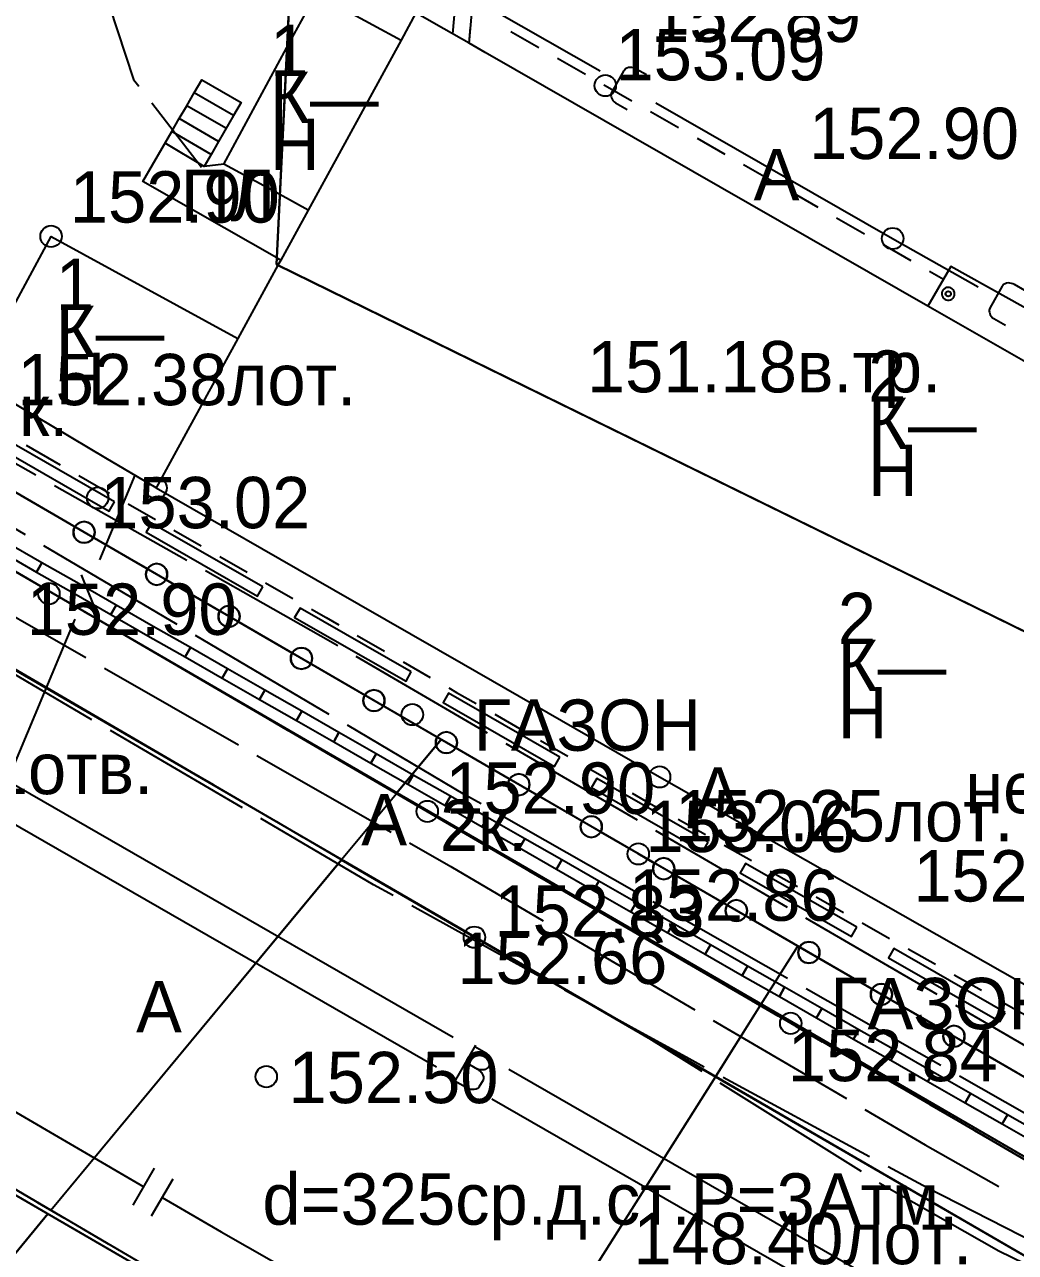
# Model space of a CAD drawing. Header units: metres. Extents: x -2743 to 126, y 13412 to 13916.
# Drawn here: x -1947.38 to -1924.21, y 13679.72 to 13708.42 of the extents above; entities that cross this region are included whole.
import ezdxf

# ---------------------------------------------------------------- set-up
doc = ezdxf.new("R2010")
doc.units = ezdxf.units.M
for name, color, linetype in [('link-улица Берзарина_Граница работ$0$ГП_Граница проектирования', 7, 'Continuous'), ('link-улица Берзарина_Покрытия — Новые$0$ДВ_ПП_Газон_Р', 7, 'Continuous'), ('link-улица Берзарина_Покрытия — Новые$0$ДВ_ПП_Газон_У за счет АБ_ТР', 7, 'Continuous'), ('link-улица Берзарина_Покрытия — Новые$0$ДВ_ПП_Тип2_Р_покрытия_ПЧ_Местные', 7, 'Continuous'), ('link-улица Берзарина_Покрытия — Новые$0$ДВ_ПП_Тип4_У_ПЧ за счет АБ_ТР', 7, 'Continuous'), ('link-улица Берзарина_Покрытия — Новые$0$ДВ_ПП_Тип5_Р ТР', 7, 'Continuous'), ('link-улица Берзарина_Покрытия — Новые$0$ДВ_ПП_Тип6_У_ТР_3м за счет Газона', 7, 'Continuous'), ('link_улица Берзарина_борта$0$ДВ_ГП_П_Борт_БР100.30.15', 7, 'Continuous'), ('link_улица Берзарина_борта$0$ДВ_ГП_П_Борт_Пониженный_бетонный', 7, 'Continuous'), ('output[1-12]_3_ДЖКХ-24_03233kl$0$Красные линии', 7, 'Continuous'), ('output[1-12]_3_ДЖКХ-24_03233tp$0$Внутреннее заполнение', 7, 'Continuous'), ('output[1-12]_3_ДЖКХ-24_03233tp$0$Горизонтали', 7, 'Continuous'), ('output[1-12]_3_ДЖКХ-24_03233tp$0$Граница улицы', 7, 'Continuous'), ('output[1-12]_3_ДЖКХ-24_03233tp$0$Здания', 7, 'Continuous'), ('output[1-12]_3_ДЖКХ-24_03233tp$0$Крыльца', 7, 'Continuous'), ('output[1-12]_3_ДЖКХ-24_03233tp$0$Леса и газоны', 7, 'Continuous'), ('output[1-12]_3_ДЖКХ-24_03233tp$0$Ограды', 7, 'Continuous'), ('output[1-12]_3_ДЖКХ-24_03233tp$0$Отдельно стоящее дерево', 7, 'Continuous'), ('output[1-12]_3_ДЖКХ-24_03233tp$0$Части зданий', 7, 'Continuous'), ('output[1-12]_3_ДЖКХ-24_03233up$0$Водопровод', 7, 'Continuous'), ('output[1-12]_3_ДЖКХ-24_03233up$0$Газопровод', 7, 'Continuous'), ('output[1-12]_3_ДЖКХ-24_03233up$0$Дренаж', 7, 'Continuous'), ('output[1-12]_3_ДЖКХ-24_03233up$0$Кабель связи', 7, 'Continuous'), ('output[1-12]_3_ДЖКХ-24_03233up$0$Кабель электрический', 7, 'Continuous'), ('output[1-12]_3_ДЖКХ-24_03233up$0$Канализация самотёчная', 7, 'Continuous'), ('output[1-12]_brd$0$Граница заказа', 7, 'Continuous'), ('output[19-22]_3_ДЖКХ-25_01840tp$0$Бортовой камень', 7, 'Continuous'), ('output[19-22]_3_ДЖКХ-25_01840tp$0$Горизонтали', 7, 'Continuous'), ('output[19-22]_3_ДЖКХ-25_01840tp$0$Граница улицы', 7, 'Continuous'), ('output[19-22]_3_ДЖКХ-25_01840tp$0$Здания', 7, 'Continuous'), ('output[19-22]_3_ДЖКХ-25_01840tp$0$Крыльца', 7, 'Continuous'), ('output[19-22]_3_ДЖКХ-25_01840tp$0$Навесы', 7, 'Continuous'), ('output[19-22]_3_ДЖКХ-25_01840tp$0$Фонтаны', 7, 'Continuous'), ('output[19-22]_3_ДЖКХ-25_01840up$0$Водосток', 7, 'Continuous'), ('output[19-22]_3_ДЖКХ-25_01840up$0$Теплосеть', 7, 'Continuous'), ('output[19-22]_brd$0$Граница заказа', 7, 'Continuous')]:
    doc.layers.add(name, color=color, linetype=linetype)

msp = doc.modelspace()

# ---------------------------------------------------------------- linework, layer by layer
at = {"layer": 'link-улица Берзарина_Граница работ$0$ГП_Граница проектирования'}
msp.add_lwpolyline([(-2019.498, 13739.951), (-1992.683, 13724.563), (-1993.025, 13723.061), (-1989.311, 13720.972), (-1989.011, 13722.383), (-1976.881, 13715.27), (-1973.36, 13713.48), (-1970.524, 13711.775), (-1964.403, 13707.609), (-1961.177, 13705.413), (-1954.441, 13701.473), (-1945.987, 13696.555), (-1937.518, 13691.64), (-1925.652, 13684.776), (-1910.389, 13675.967)], dxfattribs=at)
at = {"layer": 'link-улица Берзарина_Покрытия — Новые$0$ДВ_ПП_Газон_Р'}
for points in [[(-1945.987, 13696.555), (-1954.441, 13701.473), (-1961.177, 13705.413), (-1964.403, 13707.609), (-1966.214, 13708.841), (-1967.362, 13707.147), (-1963.504, 13704.916), (-1952.617, 13698.568), (-1946.616, 13695.072), (-1938.673, 13690.466), (-1937.641, 13691.711), (-1945.987, 13696.555)], [(-1937.518, 13691.64), (-1937.641, 13691.711), (-1938.673, 13690.466), (-1930.157, 13685.528), (-1929.299, 13686.885), (-1937.518, 13691.64)]]:
    msp.add_lwpolyline(points, close=True, dxfattribs=at)
msp.add_lwpolyline([(-1921.244, 13680.36), (-1930.157, 13685.528), (-1929.299, 13686.885), (-1925.652, 13684.776), (-1916.955, 13679.757)], dxfattribs=at)
at = {"layer": 'link-улица Берзарина_Покрытия — Новые$0$ДВ_ПП_Газон_У за счет АБ_ТР'}
msp.add_lwpolyline([(-1967.362, 13707.147), (-1967.384, 13707.114), (-1946.616, 13695.072), (-1952.617, 13698.568), (-1963.504, 13704.916), (-1967.362, 13707.147)], close=True, dxfattribs=at)
at = {"layer": 'link-улица Берзарина_Покрытия — Новые$0$ДВ_ПП_Тип2_Р_покрытия_ПЧ_Местные'}
for points in [[(-1968.509, 13705.455), (-1974.442, 13696.702), (-1969.4, 13693.907), (-1965.206, 13691.517), (-1962.573, 13689.976), (-1952.591, 13684.129), (-1946.762, 13680.709), (-1939.969, 13688.903), (-1940.95, 13689.475), (-1968.509, 13705.455)], [(-1940.444, 13677.002), (-1946.762, 13680.709), (-1939.974, 13688.897), (-1936.862, 13687.092), (-1931.229, 13683.832), (-1931.23, 13683.831), (-1931.23, 13683.831), (-1936.855, 13674.934), (-1940.444, 13677.002)], [(-1917.843, 13676.081), (-1920.436, 13665.352), (-1930.526, 13671.287), (-1936.855, 13674.934), (-1931.23, 13683.831), (-1922.246, 13678.63), (-1920.884, 13677.841), (-1917.843, 13676.081)]]:
    msp.add_lwpolyline(points, close=True, dxfattribs=at)
at = {"layer": 'link-улица Берзарина_Покрытия — Новые$0$ДВ_ПП_Тип4_У_ПЧ за счет АБ_ТР'}
msp.add_lwpolyline([(-1962.573, 13689.976), (-1963.734, 13690.655), (-1963.848, 13690.497), (-1946.832, 13680.625), (-1938.593, 13675.846), (-1936.899, 13674.863), (-1926.517, 13668.839), (-1923.055, 13666.831), (-1920.444, 13665.317), (-1915.507, 13662.452), (-1918.323, 13664.109), (-1920.436, 13665.352), (-1930.526, 13671.287), (-1936.855, 13674.934), (-1940.444, 13677.002), (-1946.762, 13680.709), (-1952.591, 13684.129), (-1962.573, 13689.976)], close=True, dxfattribs=at)
at = {"layer": 'link-улица Берзарина_Покрытия — Новые$0$ДВ_ПП_Тип5_Р ТР'}
for points in [[(-1930.179, 13685.493), (-1931.226, 13683.837), (-1939.967, 13688.905), (-1940.95, 13689.475), (-1956.883, 13698.761), (-1968.508, 13705.457), (-1967.384, 13707.114), (-1946.616, 13695.072), (-1946.436, 13694.967), (-1938.686, 13690.451), (-1937.965, 13690.031), (-1930.179, 13685.493)], [(-1922.482, 13681.008), (-1929.467, 13685.079), (-1930.179, 13685.493), (-1931.229, 13683.832), (-1917.843, 13676.083), (-1917.372, 13678.031), (-1922.482, 13681.008)]]:
    msp.add_lwpolyline(points, close=True, dxfattribs=at)
msp.add_lwpolyline([(-1939.967, 13688.905), (-1938.686, 13690.451)], dxfattribs=at)
at = {"layer": 'link-улица Берзарина_Покрытия — Новые$0$ДВ_ПП_Тип6_У_ТР_3м за счет Газона'}
for points in [[(-1948.449, 13678.674), (-1975.877, 13694.586), (-1981.484, 13697.839), (-1982.344, 13698.294), (-1983.236, 13698.68), (-1984.155, 13698.997), (-1985.097, 13699.24), (-1984.833, 13700.456), (-1984.416, 13700.346), (-1983.698, 13700.114), (-1983.282, 13701.344), (-1982.491, 13701.072), (-1981.718, 13700.757), (-1980.963, 13700.4), (-1980.229, 13700.001), (-1974.471, 13696.66), (-1946.832, 13680.625), (-1948.449, 13678.674)], [(-1921.244, 13680.36), (-1946.616, 13695.072), (-1946.436, 13694.967), (-1937.965, 13690.031), (-1929.467, 13685.079), (-1922.482, 13681.008), (-1917.372, 13678.031), (-1917.354, 13678.108), (-1921.244, 13680.36)], [(-1920.777, 13663.941), (-1921.057, 13662.782), (-1938.236, 13672.748), (-1948.449, 13678.674), (-1946.832, 13680.625), (-1938.593, 13675.846), (-1939.173, 13674.897), (-1937.518, 13673.885), (-1928.439, 13668.334), (-1920.777, 13663.941)]]:
    msp.add_lwpolyline(points, close=True, dxfattribs=at)
at = {"layer": 'link_улица Берзарина_борта$0$ДВ_ГП_П_Борт_БР100.30.15'}
for points in [[(-1908.484, 13673.429), (-1909.823, 13673.037), (-1911.198, 13672.963), (-1912.554, 13673.205), (-1913.835, 13673.76), (-1917.421, 13675.836), (-1920.884, 13677.841), (-1922.246, 13678.63), (-1972.988, 13708.051)], [(-1986.766, 13701.994), (-1985.053, 13701.781), (-1983.382, 13701.375), (-1981.769, 13700.78), (-1980.229, 13700.001), (-1926.517, 13668.839), (-1923.055, 13666.831), (-1915.507, 13662.452), (-1894.466, 13647.696), (-1863.372, 13632.742)]]:
    msp.add_lwpolyline(points, dxfattribs=at)
at = {"layer": 'link_улица Берзарина_борта$0$ДВ_ГП_П_Борт_Пониженный_бетонный'}
msp.add_lwpolyline([(-1907.587, 13679.369), (-1908.162, 13677.24), (-1908.365, 13677.17), (-1908.546, 13677.06), (-1908.701, 13676.914), (-1908.822, 13676.736), (-1908.902, 13676.537), (-1908.938, 13676.328), (-1908.929, 13676.116), (-1908.874, 13675.908), (-1909.685, 13675.286), (-1910.63, 13674.976), (-1911.624, 13674.992), (-1912.583, 13675.346), (-1921.244, 13680.36), (-1974.483, 13711.23)], dxfattribs=at)
at = {"layer": 'output[1-12]_3_ДЖКХ-24_03233kl$0$Красные линии'}
for points in [[(-1945.278, 13697.268), (-1947.881, 13698.76), (-1948.006, 13698.543), (-1945.403, 13697.051), (-1945.278, 13697.268)], [(-1941.808, 13695.279), (-1944.411, 13696.771), (-1944.535, 13696.554), (-1941.932, 13695.062), (-1941.808, 13695.279)], [(-1946.975, 13695.844), (-1947.843, 13696.34), (-1947.967, 13696.123), (-1947.099, 13695.626), (-1946.975, 13695.844)], [(-1946.106, 13695.347), (-1946.975, 13695.844), (-1947.099, 13695.626), (-1946.23, 13695.13), (-1946.106, 13695.347)], [(-1945.238, 13694.851), (-1946.106, 13695.347), (-1946.23, 13695.13), (-1945.362, 13694.634), (-1945.238, 13694.851)], [(-1944.37, 13694.355), (-1945.238, 13694.851), (-1945.362, 13694.634), (-1944.494, 13694.138), (-1944.37, 13694.355)], [(-1938.338, 13693.29), (-1940.94, 13694.782), (-1941.065, 13694.565), (-1938.462, 13693.074), (-1938.338, 13693.29)], [(-1943.502, 13693.859), (-1944.37, 13694.355), (-1944.494, 13694.138), (-1943.626, 13693.642), (-1943.502, 13693.859)], [(-1942.633, 13693.363), (-1943.502, 13693.859), (-1943.626, 13693.642), (-1942.757, 13693.146), (-1942.633, 13693.363)], [(-1941.765, 13692.867), (-1942.633, 13693.363), (-1942.757, 13693.146), (-1941.889, 13692.65), (-1941.765, 13692.867)], [(-1940.897, 13692.371), (-1941.765, 13692.867), (-1941.889, 13692.65), (-1941.021, 13692.154), (-1940.897, 13692.371)], [(-1934.867, 13691.301), (-1937.47, 13692.793), (-1937.594, 13692.576), (-1934.991, 13691.085), (-1934.867, 13691.301)], [(-1940.029, 13691.875), (-1940.897, 13692.371), (-1941.021, 13692.154), (-1940.153, 13691.657), (-1940.029, 13691.875)], [(-1939.16, 13691.378), (-1940.029, 13691.875), (-1940.153, 13691.657), (-1939.284, 13691.161), (-1939.16, 13691.378)], [(-1938.292, 13690.882), (-1939.16, 13691.378), (-1939.284, 13691.161), (-1938.416, 13690.665), (-1938.292, 13690.882)], [(-1937.424, 13690.386), (-1938.292, 13690.882), (-1938.416, 13690.665), (-1937.548, 13690.169), (-1937.424, 13690.386)], [(-1931.397, 13689.312), (-1933.999, 13690.804), (-1934.124, 13690.587), (-1931.521, 13689.096), (-1931.397, 13689.312)], [(-1936.556, 13689.89), (-1937.424, 13690.386), (-1937.548, 13690.169), (-1936.68, 13689.673), (-1936.556, 13689.89)], [(-1935.687, 13689.394), (-1936.556, 13689.89), (-1936.68, 13689.673), (-1935.811, 13689.177), (-1935.687, 13689.394)], [(-1934.819, 13688.898), (-1935.687, 13689.394), (-1935.811, 13689.177), (-1934.943, 13688.681), (-1934.819, 13688.898)], [(-1933.951, 13688.402), (-1934.819, 13688.898), (-1934.943, 13688.681), (-1934.075, 13688.185), (-1933.951, 13688.402)], [(-1927.926, 13687.323), (-1930.529, 13688.815), (-1930.653, 13688.598), (-1928.051, 13687.107), (-1927.926, 13687.323)], [(-1933.083, 13687.906), (-1933.951, 13688.402), (-1934.075, 13688.185), (-1933.207, 13687.688), (-1933.083, 13687.906)], [(-1932.214, 13687.409), (-1933.083, 13687.906), (-1933.207, 13687.688), (-1932.338, 13687.192), (-1932.214, 13687.409)], [(-1931.346, 13686.913), (-1932.214, 13687.409), (-1932.338, 13687.192), (-1931.47, 13686.696), (-1931.346, 13686.913)], [(-1930.478, 13686.417), (-1931.346, 13686.913), (-1931.47, 13686.696), (-1930.602, 13686.2), (-1930.478, 13686.417)], [(-1924.456, 13685.334), (-1927.059, 13686.826), (-1927.183, 13686.609), (-1924.58, 13685.118), (-1924.456, 13685.334)], [(-1929.61, 13685.921), (-1930.478, 13686.417), (-1930.602, 13686.2), (-1929.734, 13685.704), (-1929.61, 13685.921)], [(-1928.741, 13685.425), (-1929.61, 13685.921), (-1929.734, 13685.704), (-1928.865, 13685.208), (-1928.741, 13685.425)], [(-1927.873, 13684.929), (-1928.741, 13685.425), (-1928.865, 13685.208), (-1927.997, 13684.712), (-1927.873, 13684.929)], [(-1927.005, 13684.433), (-1927.873, 13684.929), (-1927.997, 13684.712), (-1927.129, 13684.216), (-1927.005, 13684.433)], [(-1926.137, 13683.937), (-1927.005, 13684.433), (-1927.129, 13684.216), (-1926.261, 13683.719), (-1926.137, 13683.937)], [(-1925.268, 13683.44), (-1926.137, 13683.937), (-1926.261, 13683.719), (-1925.392, 13683.223), (-1925.268, 13683.44)], [(-1924.4, 13682.944), (-1925.268, 13683.44), (-1925.392, 13683.223), (-1924.524, 13682.727), (-1924.4, 13682.944)], [(-1923.532, 13682.448), (-1924.4, 13682.944), (-1924.524, 13682.727), (-1923.656, 13682.231), (-1923.532, 13682.448)]]:
    msp.add_lwpolyline(points, close=True, dxfattribs=at)
at = {"layer": 'output[1-12]_3_ДЖКХ-24_03233tp$0$Внутреннее заполнение'}
for points in [[(-1942.491, 13706.295), (-1943.411, 13706.828)], [(-1942.672, 13705.996), (-1943.586, 13706.525)], [(-1942.842, 13705.689), (-1943.762, 13706.223)], [(-1943.018, 13705.387), (-1943.937, 13705.92)]]:
    msp.add_lwpolyline(points, dxfattribs=at)
at = {"layer": 'output[1-12]_3_ДЖКХ-24_03233tp$0$Горизонтали'}
for centre in [(-1946.758, 13703.471), (-1944.304, 13697.593), (-1946.809, 13695.12), (-1932.533, 13690.838), (-1937.965, 13690.031), (-1933.033, 13689.038), (-1936.862, 13687.092), (-1929.467, 13685.079), (-1941.73, 13683.832)]:
    msp.add_circle(centre, 0.25, dxfattribs=at)
at = {"layer": 'output[1-12]_3_ДЖКХ-24_03233tp$0$Граница улицы'}
for points in [[(-1947.045, 13695.322), (-1946.642, 13695.087), (-1946.436, 13694.967)], [(-1946.004, 13694.715), (-1945.394, 13694.36)], [(-1944.962, 13694.108), (-1944.353, 13693.753)], [(-1947.166, 13693.098), (-1947.33, 13693.194), (-1947.784, 13693.458)], [(-1943.921, 13693.502), (-1943.312, 13693.146)], [(-1946.116, 13692.486), (-1946.734, 13692.846)], [(-1942.88, 13692.895), (-1942.27, 13692.539)], [(-1945.066, 13691.874), (-1945.684, 13692.234)], [(-1941.838, 13692.288), (-1941.229, 13691.933)], [(-1944.016, 13691.262), (-1944.634, 13691.622)], [(-1940.797, 13691.681), (-1940.187, 13691.326)], [(-1942.965, 13690.649), (-1943.584, 13691.01)], [(-1939.755, 13691.074), (-1939.146, 13690.719)], [(-1938.714, 13690.467), (-1938.104, 13690.112)], [(-1941.915, 13690.037), (-1942.533, 13690.398)], [(-1937.672, 13689.86), (-1937.063, 13689.505)], [(-1940.865, 13689.425), (-1941.483, 13689.786)], [(-1936.631, 13689.253), (-1936.021, 13688.898)], [(-1939.815, 13688.813), (-1940.433, 13689.173)], [(-1938.765, 13688.201), (-1939.383, 13688.561)], [(-1935.589, 13688.646), (-1934.98, 13688.291)], [(-1937.714, 13687.589), (-1938.333, 13687.949)], [(-1934.548, 13688.039), (-1933.938, 13687.684)], [(-1936.664, 13686.977), (-1936.862, 13687.092), (-1937.282, 13687.337)], [(-1933.506, 13687.432), (-1932.897, 13687.077)], [(-1935.612, 13686.368), (-1936.231, 13686.727)], [(-1932.465, 13686.825), (-1931.855, 13686.47)], [(-1934.56, 13685.759), (-1935.179, 13686.118)], [(-1931.423, 13686.219), (-1930.814, 13685.863)], [(-1930.382, 13685.612), (-1929.772, 13685.256)], [(-1933.508, 13685.15), (-1934.127, 13685.509)], [(-1929.34, 13685.005), (-1928.731, 13684.65)], [(-1932.456, 13684.541), (-1933.075, 13684.9)], [(-1928.299, 13684.398), (-1927.689, 13684.043)], [(-1931.404, 13683.932), (-1932.023, 13684.291)], [(-1930.352, 13683.323), (-1930.971, 13683.682)], [(-1927.257, 13683.791), (-1926.648, 13683.436)], [(-1929.3, 13682.714), (-1929.919, 13683.072)], [(-1926.216, 13683.184), (-1925.606, 13682.829)], [(-1928.248, 13682.105), (-1928.867, 13682.463)], [(-1925.174, 13682.577), (-1924.565, 13682.222)], [(-1927.196, 13681.496), (-1927.815, 13681.854)], [(-1926.144, 13680.887), (-1926.763, 13681.245)], [(-1947.074, 13680.892), (-1946.464, 13680.534)], [(-1925.092, 13680.278), (-1925.711, 13680.636)], [(-1946.033, 13680.281), (-1945.423, 13679.923)], [(-1924.04, 13679.669), (-1924.66, 13680.027)]]:
    msp.add_lwpolyline(points, dxfattribs=at)
at = {"layer": 'output[1-12]_3_ДЖКХ-24_03233tp$0$Здания'}
for points in [[(-1941.413, 13704.446), (-1942.717, 13705.16), (-1941.245, 13707.884)], [(-1944.304, 13697.593), (-1945.476, 13698.289), (-1948.36, 13700), (-1948.566, 13700.122), (-1946.758, 13703.471), (-1942.394, 13701.083)], [(-1941.458, 13702.794), (-1942.394, 13701.083), (-1942.987, 13700), (-1943.564, 13698.946), (-1943.975, 13698.194), (-1944.304, 13697.593), (-1940.147, 13695.207), (-1937.121, 13693.471), (-1932.533, 13690.838), (-1919.969, 13683.693), (-1918.997, 13683.139), (-1918.399, 13682.799), (-1917.881, 13682.505), (-1917.581, 13683.036), (-1917.434, 13683.296), (-1915.258, 13687.153), (-1914.022, 13689.342)]]:
    msp.add_lwpolyline(points, dxfattribs=at)
at = {"layer": 'output[1-12]_3_ДЖКХ-24_03233tp$0$Крыльца'}
for points in [[(-1941.485, 13702.968), (-1944.615, 13704.751), (-1943.937, 13705.92), (-1943.762, 13706.223), (-1943.586, 13706.525), (-1943.411, 13706.828), (-1943.235, 13707.131), (-1942.315, 13706.598), (-1942.491, 13706.295), (-1942.842, 13705.689), (-1943.018, 13705.387), (-1943.182, 13705.103), (-1944.095, 13705.648)], [(-1942.717, 13705.16), (-1943.182, 13705.103)]]:
    msp.add_lwpolyline(points, dxfattribs=at)
at = {"layer": 'output[1-12]_3_ДЖКХ-24_03233tp$0$Ограды'}
for points in [[(-1946.203, 13696.68), (-1947.464, 13697.412)], [(-1944.509, 13695.697), (-1945.771, 13696.429)], [(-1942.816, 13694.714), (-1944.077, 13695.446)], [(-1941.122, 13693.731), (-1942.383, 13694.463)], [(-1939.428, 13692.748), (-1940.641, 13693.452), (-1940.689, 13693.48)], [(-1937.734, 13691.765), (-1938.996, 13692.497)], [(-1936.04, 13690.782), (-1937.302, 13691.514)], [(-1934.347, 13689.8), (-1935.608, 13690.531)], [(-1932.652, 13688.817), (-1933.033, 13689.038), (-1933.914, 13689.549)], [(-1930.956, 13687.838), (-1932.219, 13688.567)], [(-1929.26, 13686.859), (-1930.523, 13687.588)], [(-1927.564, 13685.88), (-1928.827, 13686.609)], [(-1925.868, 13684.901), (-1927.131, 13685.63)], [(-1924.173, 13683.922), (-1925.435, 13684.651)]]:
    msp.add_lwpolyline(points, dxfattribs=at)
for points in [[(-1945.737, 13696.555), (-1945.757, 13696.652), (-1945.81, 13696.731), (-1945.89, 13696.785), (-1945.987, 13696.805), (-1946.084, 13696.785), (-1946.164, 13696.731), (-1946.217, 13696.652), (-1946.237, 13696.555), (-1946.217, 13696.457), (-1946.164, 13696.378), (-1946.084, 13696.324), (-1945.987, 13696.305), (-1945.89, 13696.324), (-1945.81, 13696.378), (-1945.757, 13696.457), (-1945.737, 13696.555)], [(-1944.043, 13695.572), (-1944.063, 13695.669), (-1944.117, 13695.748), (-1944.196, 13695.802), (-1944.293, 13695.822), (-1944.391, 13695.802), (-1944.47, 13695.748), (-1944.524, 13695.669), (-1944.543, 13695.572), (-1944.524, 13695.474), (-1944.47, 13695.395), (-1944.391, 13695.341), (-1944.293, 13695.322), (-1944.196, 13695.341), (-1944.117, 13695.395), (-1944.063, 13695.474), (-1944.043, 13695.572)], [(-1942.349, 13694.589), (-1942.369, 13694.686), (-1942.423, 13694.766), (-1942.502, 13694.819), (-1942.599, 13694.839), (-1942.697, 13694.819), (-1942.776, 13694.766), (-1942.83, 13694.686), (-1942.849, 13694.589), (-1942.83, 13694.491), (-1942.776, 13694.412), (-1942.697, 13694.358), (-1942.599, 13694.339), (-1942.502, 13694.358), (-1942.423, 13694.412), (-1942.369, 13694.491), (-1942.349, 13694.589)], [(-1940.656, 13693.606), (-1940.675, 13693.703), (-1940.729, 13693.783), (-1940.808, 13693.836), (-1940.906, 13693.856), (-1941.003, 13693.836), (-1941.082, 13693.783), (-1941.136, 13693.703), (-1941.156, 13693.606), (-1941.136, 13693.509), (-1941.082, 13693.429), (-1941.003, 13693.376), (-1940.906, 13693.356), (-1940.808, 13693.376), (-1940.729, 13693.429), (-1940.675, 13693.509), (-1940.656, 13693.606)], [(-1938.962, 13692.623), (-1938.982, 13692.72), (-1939.035, 13692.8), (-1939.115, 13692.853), (-1939.212, 13692.873), (-1939.309, 13692.853), (-1939.389, 13692.8), (-1939.442, 13692.72), (-1939.462, 13692.623), (-1939.442, 13692.526), (-1939.389, 13692.446), (-1939.309, 13692.393), (-1939.212, 13692.373), (-1939.115, 13692.393), (-1939.035, 13692.446), (-1938.982, 13692.526), (-1938.962, 13692.623)], [(-1937.268, 13691.64), (-1937.288, 13691.737), (-1937.341, 13691.817), (-1937.421, 13691.87), (-1937.518, 13691.89), (-1937.615, 13691.87), (-1937.695, 13691.817), (-1937.748, 13691.737), (-1937.768, 13691.64), (-1937.748, 13691.543), (-1937.695, 13691.463), (-1937.615, 13691.41), (-1937.518, 13691.39), (-1937.421, 13691.41), (-1937.341, 13691.463), (-1937.288, 13691.543), (-1937.268, 13691.64)], [(-1935.574, 13690.657), (-1935.594, 13690.754), (-1935.648, 13690.834), (-1935.727, 13690.887), (-1935.824, 13690.907), (-1935.922, 13690.887), (-1936.001, 13690.834), (-1936.055, 13690.754), (-1936.074, 13690.657), (-1936.055, 13690.56), (-1936.001, 13690.48), (-1935.922, 13690.427), (-1935.824, 13690.407), (-1935.727, 13690.427), (-1935.648, 13690.48), (-1935.594, 13690.56), (-1935.574, 13690.657)], [(-1933.881, 13689.674), (-1933.9, 13689.772), (-1933.954, 13689.851), (-1934.033, 13689.905), (-1934.131, 13689.924), (-1934.228, 13689.905), (-1934.307, 13689.851), (-1934.361, 13689.772), (-1934.381, 13689.674), (-1934.361, 13689.577), (-1934.307, 13689.497), (-1934.228, 13689.444), (-1934.131, 13689.424), (-1934.033, 13689.444), (-1933.954, 13689.497), (-1933.9, 13689.577), (-1933.881, 13689.674)], [(-1932.186, 13688.693), (-1932.206, 13688.79), (-1932.259, 13688.869), (-1932.339, 13688.923), (-1932.436, 13688.943), (-1932.533, 13688.923), (-1932.613, 13688.869), (-1932.666, 13688.79), (-1932.686, 13688.693), (-1932.666, 13688.595), (-1932.613, 13688.516), (-1932.533, 13688.462), (-1932.436, 13688.443), (-1932.339, 13688.462), (-1932.259, 13688.516), (-1932.206, 13688.595), (-1932.186, 13688.693)], [(-1930.49, 13687.713), (-1930.51, 13687.811), (-1930.563, 13687.89), (-1930.643, 13687.944), (-1930.74, 13687.963), (-1930.837, 13687.944), (-1930.917, 13687.89), (-1930.97, 13687.811), (-1930.99, 13687.713), (-1930.97, 13687.616), (-1930.917, 13687.537), (-1930.837, 13687.483), (-1930.74, 13687.463), (-1930.643, 13687.483), (-1930.563, 13687.537), (-1930.51, 13687.616), (-1930.49, 13687.713)], [(-1928.794, 13686.734), (-1928.814, 13686.832), (-1928.867, 13686.911), (-1928.947, 13686.965), (-1929.044, 13686.984), (-1929.141, 13686.965), (-1929.221, 13686.911), (-1929.274, 13686.832), (-1929.294, 13686.734), (-1929.274, 13686.637), (-1929.221, 13686.557), (-1929.141, 13686.504), (-1929.044, 13686.484), (-1928.947, 13686.504), (-1928.867, 13686.557), (-1928.814, 13686.637), (-1928.794, 13686.734)], [(-1927.098, 13685.755), (-1927.118, 13685.852), (-1927.171, 13685.932), (-1927.251, 13685.985), (-1927.348, 13686.005), (-1927.445, 13685.985), (-1927.525, 13685.932), (-1927.578, 13685.852), (-1927.598, 13685.755), (-1927.578, 13685.658), (-1927.525, 13685.578), (-1927.445, 13685.525), (-1927.348, 13685.505), (-1927.251, 13685.525), (-1927.171, 13685.578), (-1927.118, 13685.658), (-1927.098, 13685.755)], [(-1925.402, 13684.776), (-1925.422, 13684.873), (-1925.475, 13684.953), (-1925.555, 13685.006), (-1925.652, 13685.026), (-1925.749, 13685.006), (-1925.829, 13684.953), (-1925.882, 13684.873), (-1925.902, 13684.776), (-1925.882, 13684.679), (-1925.829, 13684.599), (-1925.749, 13684.546), (-1925.652, 13684.526), (-1925.555, 13684.546), (-1925.475, 13684.599), (-1925.422, 13684.679), (-1925.402, 13684.776)]]:
    msp.add_lwpolyline(points, close=True, dxfattribs=at)
for centre in [(-1945.987, 13696.555), (-1945.987, 13696.555), (-1944.293, 13695.572), (-1944.293, 13695.572), (-1942.599, 13694.589), (-1942.599, 13694.589), (-1940.906, 13693.606), (-1940.906, 13693.606), (-1939.212, 13692.623), (-1939.212, 13692.623), (-1937.518, 13691.64), (-1937.518, 13691.64), (-1935.824, 13690.657), (-1935.824, 13690.657), (-1934.131, 13689.674), (-1934.131, 13689.674), (-1932.436, 13688.693), (-1932.436, 13688.693), (-1930.74, 13687.713), (-1930.74, 13687.713), (-1929.044, 13686.734), (-1929.044, 13686.734), (-1927.348, 13685.755), (-1927.348, 13685.755), (-1925.652, 13684.776), (-1925.652, 13684.776)]:
    msp.add_circle(centre, 0.25, dxfattribs=at)
at = {"layer": 'output[1-12]_3_ДЖКХ-24_03233tp$0$Отдельно стоящее дерево'}
for centre in [(-1945.67, 13697.359), (-1938.314, 13692.295)]:
    msp.add_circle(centre, 0.25, dxfattribs=at)
at = {"layer": 'output[1-12]_3_ДЖКХ-24_03233tp$0$Части зданий'}
for points in [[(-1947.345, 13698.589), (-1946.544, 13698.129)], [(-1946.11, 13697.88), (-1945.709, 13697.65)], [(-1945.709, 13697.65), (-1945.39, 13697.467)], [(-1944.957, 13697.218), (-1944.319, 13696.852)], [(-1943.886, 13696.604), (-1943.249, 13696.238)], [(-1942.815, 13695.989), (-1942.178, 13695.623)], [(-1941.744, 13695.374), (-1941.107, 13695.009)], [(-1940.673, 13694.76), (-1940.328, 13694.562), (-1940.036, 13694.394)], [(-1939.602, 13694.145), (-1938.965, 13693.78)], [(-1938.531, 13693.531), (-1937.894, 13693.165)], [(-1937.46, 13692.916), (-1937.282, 13692.814), (-1936.823, 13692.55)], [(-1936.389, 13692.302), (-1935.752, 13691.936)], [(-1935.318, 13691.687), (-1934.681, 13691.321)], [(-1934.247, 13691.072), (-1933.61, 13690.707)], [(-1933.176, 13690.458), (-1932.855, 13690.274), (-1932.538, 13690.095)], [(-1932.102, 13689.849), (-1931.462, 13689.489)], [(-1931.026, 13689.244), (-1930.386, 13688.883)], [(-1929.95, 13688.638), (-1929.31, 13688.277)], [(-1928.874, 13688.032), (-1928.234, 13687.671)], [(-1927.798, 13687.426), (-1927.158, 13687.065)], [(-1926.723, 13686.82), (-1926.082, 13686.46)], [(-1925.647, 13686.214), (-1925.006, 13685.854)], [(-1924.571, 13685.608), (-1923.931, 13685.248)]]:
    msp.add_lwpolyline(points, dxfattribs=at)
at = {"layer": 'output[1-12]_3_ДЖКХ-24_03233up$0$Водопровод'}
for points in [[(-1959.79, 13697.658), (-1937.357, 13684.757)], [(-1960.189, 13696.964), (-1937.752, 13684.061)], [(-1936.837, 13684.57), (-1937.334, 13683.706)], [(-1936.855, 13684.539), (-1936.579, 13684.38), (-1936.556, 13684.36), (-1936.521, 13684.319), (-1936.495, 13684.271), (-1936.486, 13684.249), (-1936.481, 13684.224), (-1936.48, 13684.196), (-1936.483, 13684.163), (-1936.488, 13684.149), (-1936.545, 13684.048), (-1936.561, 13684.032), (-1936.588, 13684.012), (-1936.611, 13684.002), (-1936.636, 13683.992), (-1936.67, 13683.989), (-1936.71, 13683.99), (-1936.744, 13683.995), (-1936.79, 13684.008), (-1936.758, 13683.985), (-1936.731, 13683.965), (-1936.696, 13683.928), (-1936.679, 13683.899), (-1936.664, 13683.869), (-1936.654, 13683.826), (-1936.653, 13683.785), (-1936.661, 13683.753), (-1936.756, 13683.588), (-1936.769, 13683.574), (-1936.791, 13683.557), (-1936.824, 13683.541), (-1936.866, 13683.532), (-1936.899, 13683.53), (-1936.95, 13683.536), (-1936.979, 13683.542), (-1937.004, 13683.553)], [(-1937.068, 13684.168), (-1936.79, 13684.008)], [(-1936.057, 13684.009), (-1913.624, 13671.109)], [(-1937.318, 13683.734), (-1937.004, 13683.553)], [(-1936.452, 13683.314), (-1914.015, 13670.411)]]:
    msp.add_lwpolyline(points, dxfattribs=at)
at = {"layer": 'output[1-12]_3_ДЖКХ-24_03233up$0$Газопровод'}
for points in [[(-1947.752, 13683.1), (-1944.592, 13681.261)], [(-1944.844, 13680.829), (-1944.341, 13681.693)], [(-1944.412, 13680.577), (-1943.909, 13681.442)], [(-1944.16, 13681.009), (-1942.781, 13680.207), (-1940.993, 13679.182)]]:
    msp.add_lwpolyline(points, dxfattribs=at)
at = {"layer": 'output[1-12]_3_ДЖКХ-24_03233up$0$Кабель связи'}
for points in [[(-1944.8, 13697.887), (-1945.626, 13695.91)], [(-1946.058, 13695.564), (-1945.773, 13694.871)], [(-1946.205, 13694.526), (-1947.858, 13690.571)]]:
    msp.add_lwpolyline(points, dxfattribs=at)
at = {"layer": 'output[1-12]_3_ДЖКХ-24_03233up$0$Кабель электрический'}
for points in [[(-1945.957, 13710.557), (-1944.83, 13707.139), (-1944.709, 13706.984)], [(-1944.403, 13706.588), (-1943.239, 13705.089)], [(-1947.114, 13697.889), (-1950.209, 13699.634)], [(-1947.359, 13696.493), (-1950.478, 13698.336)], [(-1943.584, 13695.897), (-1946.679, 13697.643)], [(-1943.81, 13694.396), (-1946.929, 13696.238)], [(-1940.057, 13693.901), (-1940.45, 13694.129), (-1943.149, 13695.652)], [(-1949.082, 13695.42), (-1945.948, 13693.626)], [(-1940.261, 13692.298), (-1943.38, 13694.141)], [(-1945.803, 13692.172), (-1948.887, 13693.976)], [(-1936.554, 13691.863), (-1939.625, 13693.649)], [(-1945.514, 13693.378), (-1942.38, 13691.584)], [(-1942.286, 13690.114), (-1945.371, 13691.919)], [(-1936.708, 13690.207), (-1937.084, 13690.421), (-1939.831, 13692.044)], [(-1933.05, 13689.826), (-1936.121, 13691.612)], [(-1941.946, 13691.336), (-1938.812, 13689.543)], [(-1938.764, 13688.068), (-1939.218, 13688.319), (-1941.855, 13689.862)], [(-1933.125, 13688.169), (-1936.274, 13689.96)], [(-1929.546, 13687.788), (-1932.618, 13689.574)], [(-1938.378, 13689.294), (-1937.412, 13688.741), (-1935.258, 13687.478)], [(-1935.198, 13686.099), (-1938.326, 13687.826)], [(-1929.542, 13686.13), (-1932.691, 13687.921)], [(-1926.043, 13685.75), (-1929.114, 13687.537)], [(-1934.827, 13687.225), (-1931.712, 13685.398)], [(-1933.196, 13684.993), (-1934.76, 13685.857)], [(-1925.959, 13684.092), (-1929.107, 13685.883)], [(-1922.539, 13683.713), (-1925.61, 13685.499)], [(-1933.196, 13684.993), (-1931.546, 13683.958)], [(-1931.49, 13684.054), (-1931.844, 13684.246), (-1933.196, 13684.993)], [(-1931.281, 13685.145), (-1928.166, 13683.319)], [(-1927.627, 13681.961), (-1931.051, 13683.816)], [(-1922.376, 13682.053), (-1925.524, 13683.844)], [(-1931.122, 13683.692), (-1927.821, 13681.621)], [(-1927.735, 13683.066), (-1926.326, 13682.24), (-1924.603, 13681.269)], [(-1923.729, 13679.935), (-1926.28, 13681.231), (-1927.188, 13681.723)], [(-1927.398, 13681.355), (-1927.383, 13681.346), (-1924.606, 13679.764), (-1923.992, 13679.464)]]:
    msp.add_lwpolyline(points, dxfattribs=at)
at = {"layer": 'output[1-12]_brd$0$Граница заказа'}
msp.add_lwpolyline([(-1548.477, 13587.979), (-1676.866, 13613.821), (-1826.623, 13646.49), (-1941.493, 13702.811), (-1939.549, 13742.563), (-1946.321, 13757.807), (-2014.549, 13775.285), (-2049.484, 13776.598), (-2061.844, 13786.697), (-2071.032, 13788.68), (-2071.376, 13780.544), (-2071.931, 13777.299), (-2073.348, 13774.272), (-2077.472, 13770.511), (-2078.904, 13770.009), (-2095.38, 13773.45), (-2141.494, 13783.622), (-2188.318, 13793.951), (-2191.54, 13794.789), (-2200.754, 13795.888), (-2200.859, 13795.91), (-2208.042, 13797.44), (-2324.427, 13822.225)], dxfattribs=at)
at = {"layer": 'output[19-22]_3_ДЖКХ-25_01840tp$0$Бортовой камень'}
for points in [[(-1936.008, 13708.256), (-1935.355, 13707.882)], [(-1934.921, 13707.634), (-1934.268, 13707.26)], [(-1933.834, 13707.012), (-1933.803, 13706.994), (-1933.181, 13706.639)], [(-1932.747, 13706.39), (-1932.093, 13706.017)], [(-1931.659, 13705.768), (-1931.006, 13705.395)], [(-1930.572, 13705.147), (-1929.919, 13704.773)], [(-1929.485, 13704.525), (-1928.832, 13704.151)], [(-1928.398, 13703.903), (-1927.744, 13703.529)], [(-1927.31, 13703.281), (-1926.657, 13702.907)], [(-1926.223, 13702.659), (-1925.896, 13702.472)]]:
    msp.add_lwpolyline(points, dxfattribs=at)
at = {"layer": 'output[19-22]_3_ДЖКХ-25_01840tp$0$Горизонтали'}
msp.add_circle((-1933.803, 13706.994), 0.25, dxfattribs=at)
at = {"layer": 'output[19-22]_3_ДЖКХ-25_01840tp$0$Здания'}
for points in [[(-1941.245, 13707.884), (-1940.565, 13709.142), (-1938.578, 13708.055)], [(-1914.022, 13689.342), (-1911.682, 13693.488), (-1912.516, 13693.966), (-1923.052, 13700), (-1923.702, 13700.373), (-1926.26, 13701.838), (-1936.615, 13707.768), (-1936.989, 13707.983), (-1937.754, 13708.421), (-1938.229, 13708.693), (-1938.578, 13708.055), (-1940.751, 13704.084), (-1941.391, 13702.915), (-1941.458, 13702.794)], [(-1940.751, 13704.084), (-1941.413, 13704.446)]]:
    msp.add_lwpolyline(points, dxfattribs=at)
at = {"layer": 'output[19-22]_3_ДЖКХ-25_01840tp$0$Крыльца'}
for points in [[(-1941.485, 13702.968), (-1941.391, 13702.915)], [(-1923.702, 13700.373), (-1923.338, 13701.009), (-1923.153, 13701.332), (-1925.726, 13702.77), (-1925.896, 13702.472), (-1926.26, 13701.838)]]:
    msp.add_lwpolyline(points, dxfattribs=at)
at = {"layer": 'output[19-22]_3_ДЖКХ-25_01840tp$0$Навесы'}
msp.add_lwpolyline([(-1925.636, 13702.128), (-1925.64, 13702.162), (-1925.652, 13702.195), (-1925.671, 13702.224), (-1925.696, 13702.248), (-1925.725, 13702.265), (-1925.758, 13702.275), (-1925.793, 13702.278), (-1925.827, 13702.272), (-1925.859, 13702.259), (-1925.887, 13702.239), (-1925.91, 13702.213), (-1925.926, 13702.182), (-1925.935, 13702.149), (-1925.935, 13702.114), (-1925.928, 13702.08), (-1925.913, 13702.049), (-1925.892, 13702.022), (-1925.865, 13702), (-1925.833, 13701.986), (-1925.8, 13701.979), (-1925.765, 13701.979), (-1925.732, 13701.988), (-1925.701, 13702.004), (-1925.675, 13702.027), (-1925.655, 13702.055), (-1925.642, 13702.087), (-1925.636, 13702.128)], dxfattribs=at)
msp.add_circle((-1925.786, 13702.128), 0.0625, dxfattribs=at)
at = {"layer": 'output[19-22]_3_ДЖКХ-25_01840tp$0$Фонтаны'}
msp.add_lwpolyline([(-1936.989, 13707.983), (-1936.957, 13708.35)], dxfattribs=at)
msp.add_circle((-1927.085, 13703.421), 0.25, dxfattribs=at)
at = {"layer": 'output[19-22]_3_ДЖКХ-25_01840up$0$Водосток'}
for points in [[(-1939.464, 13710.505), (-1933.925, 13707.336)], [(-1932.838, 13707.244), (-1933.079, 13707.382), (-1933.114, 13707.4), (-1933.143, 13707.408), (-1933.184, 13707.419), (-1933.225, 13707.421), (-1933.26, 13707.417), (-1933.296, 13707.404), (-1933.33, 13707.386), (-1933.35, 13707.366), (-1933.367, 13707.344), (-1933.658, 13706.836), (-1933.667, 13706.812), (-1933.671, 13706.791), (-1933.671, 13706.762), (-1933.667, 13706.738), (-1933.658, 13706.707), (-1933.646, 13706.676), (-1933.625, 13706.648), (-1933.594, 13706.612), (-1933.564, 13706.59), (-1933.295, 13706.436)], [(-1932.624, 13706.59), (-1927.085, 13703.421)], [(-1927.085, 13703.421), (-1925.086, 13702.292)], [(-1923.997, 13702.207), (-1924.239, 13702.344), (-1924.274, 13702.361), (-1924.304, 13702.37), (-1924.345, 13702.38), (-1924.386, 13702.382), (-1924.42, 13702.378), (-1924.457, 13702.364), (-1924.491, 13702.346), (-1924.51, 13702.326), (-1924.528, 13702.304), (-1924.815, 13701.795), (-1924.824, 13701.77), (-1924.828, 13701.749), (-1924.828, 13701.72), (-1924.823, 13701.696), (-1924.815, 13701.665), (-1924.803, 13701.635), (-1924.782, 13701.607), (-1924.75, 13701.57), (-1924.72, 13701.548), (-1924.45, 13701.396)]]:
    msp.add_lwpolyline(points, dxfattribs=at)
at = {"layer": 'output[19-22]_3_ДЖКХ-25_01840up$0$Теплосеть'}
for points in [[(-1936.114, 13717.901), (-1936.99, 13707.982)], [(-1937.008, 13712.322), (-1937.372, 13708.202)]]:
    msp.add_lwpolyline(points, dxfattribs=at)
at = {"layer": 'output[19-22]_brd$0$Граница заказа'}
for points in [[(-1939.549, 13742.563), (-1941.493, 13702.811)], [(-1941.493, 13702.811), (-1826.623, 13646.49)]]:
    msp.add_lwpolyline(points, dxfattribs=at)

# ---------------------------------------------------------------- texts
at = {"layer": 'output[1-12]_3_ДЖКХ-24_03233tp$0$Горизонтали'}
for s, p in [('152.90', (-1946.321, 13703.793)), ('153.02', (-1945.608, 13696.65)), ('152.90', (-1947.33, 13694.158)), ('152.90', (-1937.544, 13689.975)), ('153.06', (-1932.865, 13689.082)), ('152.86', (-1933.258, 13687.476)), ('152.83', (-1936.395, 13687.105)), ('152.66', (-1937.261, 13686)), ('152.84', (-1929.535, 13683.727)), ('152.50', (-1941.208, 13683.213))]:
    msp.add_text(s, height=1.2, dxfattribs=at).set_placement(p)
at = {"layer": 'output[1-12]_3_ДЖКХ-24_03233tp$0$Граница улицы'}
for p in [(-1939.508, 13689.241), (-1944.772, 13684.867)]:
    msp.add_text('А', height=1.2, dxfattribs=at).set_placement(p)
at = {"layer": 'output[1-12]_3_ДЖКХ-24_03233tp$0$Здания'}
for s, p in [('1', (-1941.641, 13707.221)), ('К—', (-1941.641, 13706.121)), ('Н', (-1941.641, 13705.02)), ('1', (-1946.649, 13701.75)), ('К—', (-1946.649, 13700.65)), ('Н', (-1946.649, 13699.549)), ('2', (-1928.367, 13693.942)), ('К—', (-1928.367, 13692.842)), ('Н', (-1928.367, 13691.741))]:
    msp.add_text(s, height=1.2, dxfattribs=at).set_placement(p)
at = {"layer": 'output[1-12]_3_ДЖКХ-24_03233tp$0$Крыльца'}
msp.add_text('ПЛ', height=1.2, dxfattribs=at).set_placement((-1943.724, 13703.832))
at = {"layer": 'output[1-12]_3_ДЖКХ-24_03233tp$0$Леса и газоны'}
for p in [(-1936.88, 13691.448), (-1928.54, 13684.942)]:
    msp.add_text('ГАЗОН', height=1.2, dxfattribs=at).set_placement(p)
at = {"layer": 'output[1-12]_3_ДЖКХ-24_03233tp$0$Части зданий'}
msp.add_text('А', height=1.2, dxfattribs=at).set_placement((-1931.711, 13689.863))
at = {"layer": 'output[1-12]_3_ДЖКХ-24_03233up$0$Газопровод'}
for s, p in [('151.18в.тр.', (-1934.232, 13699.825)), ('d=325ср.д.ст.Р=3Атм.', (-1941.819, 13680.373))]:
    msp.add_text(s, height=1.2, dxfattribs=at).set_placement(p)
at = {"layer": 'output[1-12]_3_ДЖКХ-24_03233up$0$Дренаж'}
msp.add_text('не прослуш.', height=1.2, dxfattribs=at).set_placement((-1925.389, 13689.986))
at = {"layer": 'output[1-12]_3_ДЖКХ-24_03233up$0$Кабель связи'}
msp.add_text('1отв.', height=1.2, dxfattribs=at).set_placement((-1948.192, 13690.435))
at = {"layer": 'output[1-12]_3_ДЖКХ-24_03233up$0$Кабель электрический'}
for p in [(-1948.397, 13698.802), (-1937.668, 13689.106)]:
    msp.add_text('2к.', height=1.2, dxfattribs=at).set_placement(p)
at = {"layer": 'output[1-12]_3_ДЖКХ-24_03233up$0$Канализация самотёчная'}
msp.add_text('148.40лот.', height=1.2, dxfattribs=at).set_placement((-1933.145, 13679.45))
at = {"layer": 'output[19-22]_3_ДЖКХ-25_01840tp$0$Горизонтали'}
for s, p in [('152.89', (-1932.732, 13708.013)), ('153.09', (-1933.564, 13707.117))]:
    msp.add_text(s, height=1.2, dxfattribs=at).set_placement(p)
at = {"layer": 'output[19-22]_3_ДЖКХ-25_01840tp$0$Граница улицы'}
msp.add_text('А', height=1.2, dxfattribs=at).set_placement((-1930.335, 13704.314))
at = {"layer": 'output[19-22]_3_ДЖКХ-25_01840tp$0$Здания'}
for s, p in [('1', (-1941.641, 13707.221)), ('К—', (-1941.641, 13706.121)), ('Н', (-1941.641, 13705.02)), ('2', (-1927.658, 13699.605)), ('К—', (-1927.658, 13698.505)), ('Н', (-1927.658, 13697.404))]:
    msp.add_text(s, height=1.2, dxfattribs=at).set_placement(p)
at = {"layer": 'output[19-22]_3_ДЖКХ-25_01840tp$0$Крыльца'}
msp.add_text('ПЛ', height=1.2, dxfattribs=at).set_placement((-1943.724, 13703.832))
at = {"layer": 'output[19-22]_3_ДЖКХ-25_01840tp$0$Фонтаны'}
msp.add_text('152.90', height=1.2, dxfattribs=at).set_placement((-1929.04, 13705.278))
at = {"layer": 'output[19-22]_3_ДЖКХ-25_01840up$0$Водосток'}
for s, p in [('152.38лот.', (-1947.546, 13699.525)), ('152.25лот.', (-1932.175, 13689.33)), ('152.19лот.', (-1926.601, 13687.926))]:
    msp.add_text(s, height=1.2, dxfattribs=at).set_placement(p)

doc.saveas('drawing.dxf')
